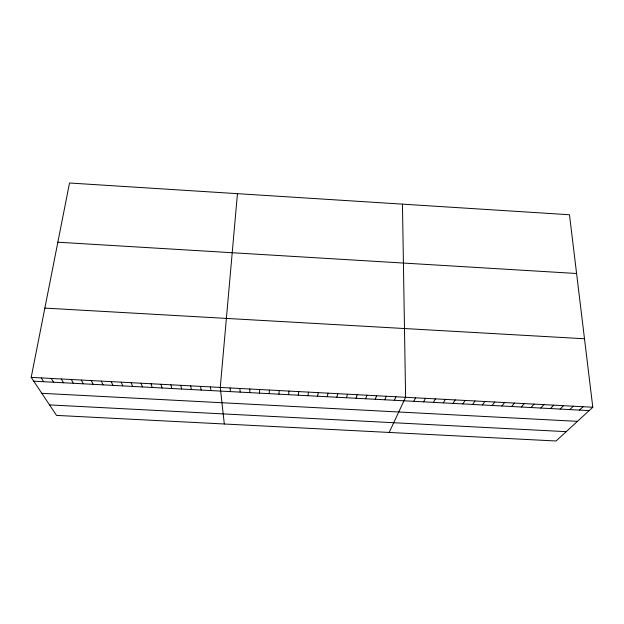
<?xml version="1.0" encoding="UTF-8"?>
<svg xmlns="http://www.w3.org/2000/svg" width="624" height="624" viewBox="0 0 624 624"><rect width="100%" height="100%" fill="white"/><g stroke="black" fill="none" stroke-linecap="round" stroke-linejoin="round"><path stroke-width="0.94" d="M259.545 393.151L259.576 389.524M269.248 393.658L269.389 390.047M278.936 394.173L279.178 390.569M237.455 193.666L220.256 387.434L224.32 423.992M288.608 394.688L288.967 391.084M298.28 395.203L298.74 391.607M307.936 395.71L308.506 392.129M317.585 396.224L318.263 392.644M31.2 377.38L69.521 183.004L569.47 214.742L592.8 407.238L556.093 440.996L56.511 415.397L31.2 377.38L592.8 407.238M327.218 396.731L328.006 393.159M336.843 397.246L337.74 393.682M346.46 397.753L347.467 394.196M356.07 398.26L357.178 394.711M365.672 398.767L366.881 395.226M375.258 399.274L376.576 395.741M384.836 399.781L386.264 396.256M394.407 400.288L395.936 396.77M389.197 432.44L405.6 397.285L402.457 204.142M413.806 401.318L415.545 397.816M423.626 401.84L425.482 398.346M433.446 402.363L435.412 398.869M443.258 402.878L445.325 399.399M453.055 403.4L455.231 399.929M462.836 403.915L465.122 400.452M472.618 404.438L475.004 400.975M482.383 404.953L484.879 401.505M492.141 405.467L494.746 402.028M501.883 405.982L504.598 402.55M511.618 406.497L514.441 403.073M521.344 407.012L524.269 403.595M531.063 407.527L534.089 404.118M540.766 408.041L543.902 404.641M550.462 408.556L553.699 405.163M560.141 409.071L563.495 405.678M569.821 409.586L573.269 406.201M579.485 410.093L583.042 406.723M49.522 404.906L566.249 431.66M33.735 381.186L589.142 410.608M41.8 393.307L577.457 421.348M44.858 308.092L584.501 338.762M57.845 242.206L576.592 273.499M41.246 377.918L43.664 381.709M51.277 378.448L53.586 382.239M61.3 378.986L63.492 382.762M71.315 379.517L73.39 383.284M81.315 380.047L83.281 383.807M91.307 380.578L93.163 384.337M101.291 381.108L103.03 384.86M111.259 381.638L112.889 385.382M121.22 382.169L122.733 385.897M131.173 382.699L132.577 386.42M141.11 383.23L142.405 386.942M151.039 383.752L152.217 387.465M160.961 384.283L162.029 387.98M170.867 384.805L171.826 388.502M180.765 385.336L181.615 389.017M190.655 385.858L191.389 389.54M200.53 386.389L201.154 390.055M210.397 386.911L210.912 390.569M230.1 387.956L230.396 391.607M239.936 388.479L240.123 392.122M249.764 389.002L249.842 392.636"/></g></svg>
